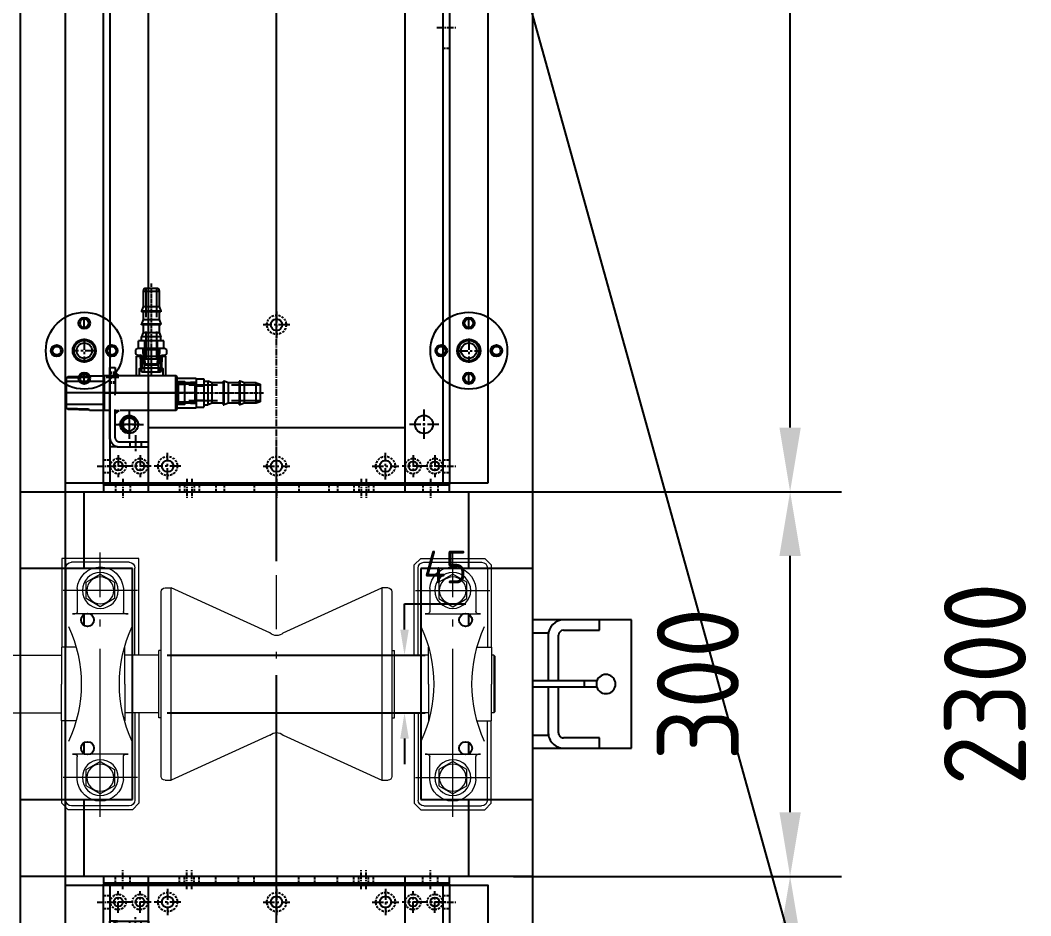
# Model space of a CAD drawing. Header units: millimetres. Extents: x 4969 to 37601, y -771 to 6478.
# Drawn here: x 9330 to 10118, y 2285 to 2983 of the extents above; entities that cross this region are included whole.
import ezdxf
from ezdxf.enums import TextEntityAlignment as Align

# ---------------------------------------------------------------- set-up
doc = ezdxf.new("R2010")
doc.units = ezdxf.units.MM
doc.header["$LTSCALE"] = 7
doc.header["$MEASUREMENT"] = 0
for name, pattern in [('CENTER', [2, 1.25, -0.25, 0.25, -0.25]), ('CENTER1', [13, 10, -1, 1, -1]), ('CENTER2', [1.125, 0.75, -0.125, 0.125, -0.125]), ('CENTERX2', [101.6, 63.5, -12.7, 12.7, -12.7]), ('FC0300M0001$0$CENTER', [18.25, 12.5, -2.5, 0.75, -2.5]), ('HIDDEN', [0.375, 0.25, -0.125]), ('HIDDEN1', [3.3, 2.5, -0.8]), ('HIDDEN2', [4.7625, 3.175, -1.5875]), ('HIDDENX2', [19.05, 12.7, -6.35])]:
    doc.linetypes.add(name, pattern=pattern)
doc.layers.get('0').update_dxf_attribs({"linetype": 'CONTINUOUS'})
doc.layers.get('Defpoints').update_dxf_attribs({"linetype": 'CONTINUOUS'})
for name, color, linetype in [('BOM', 6, 'CONTINUOUS'), ('BOM-T', 4, 'CONTINUOUS'), ('CENTER', 1, 'CENTER1'), ('HIDDEN', 2, 'HIDDEN1'), ('THIN', 3, 'CONTINUOUS')]:
    doc.layers.add(name, color=color, linetype=linetype)
doc.layers.add('FC0300M0001$0$1', color=7, linetype='CONTINUOUS', lineweight=15)
doc.layers.add('FC0300M0001$0$2', color=3, linetype='FC0300M0001$0$CENTER', lineweight=5)
doc.styles.get("Standard").update_dxf_attribs({"font": 'ISOCP'})
doc.dimstyles.new('PS-20', dxfattribs={"dimscale": 20, "dimtxt": 3.2, "dimasz": 2.5, "dimexe": 2, "dimexo": 2.5, "dimgap": 2, "dimtad": 1, "dimtoh": 1, "dimrnd": 0.05, "dimzin": 12, "dimdsep": 46, "dimtxsty": 'Standard', "dimcen": 0, "dimclrt": 2, "dimazin": 3, "dimtfac": 1, "dimtofl": 0, "dimtmove": 0, "dimatfit": 3, "dimfxl": 0, "dimtolj": 1, "dimtzin": 0, "dimarcsym": 0})
doc.dimstyles.new('PS-8', dxfattribs={"dimscale": 8, "dimtxt": 3.2, "dimasz": 2.5, "dimexe": 2, "dimexo": 2.5, "dimgap": 2, "dimtad": 1, "dimtoh": 1, "dimrnd": 0.05, "dimzin": 12, "dimdsep": 46, "dimtxsty": 'Standard', "dimcen": 0, "dimclrt": 2, "dimazin": 3, "dimtfac": 1, "dimtofl": 0, "dimtmove": 0, "dimatfit": 3, "dimfxl": 0, "dimtolj": 1, "dimtzin": 0, "dimarcsym": 0})

# ---------------------------------------------------------------- blocks, each defined once
blk = doc.blocks.new('MCLBM1')
at = {"layer": 'BOM', "color": 0}
blk.add_circle((0, 0), 0.5, dxfattribs=at)
at = {"flags": 10}
blk.add_attdef('BM', text='', height=0.5, dxfattribs=at).set_placement((0, 0), align=Align.MIDDLE)
at = {"flags": 9}
for tag, p in [('SPEC', (0, -3)), ('WEIGHT', (0, -6)), ('NAME', (0, -1)), ('ENAME', (0, -2)), ('MATERIAL', (0, -4)), ('REMARK', (0, -5)), ('PRICE', (0, -7)), ('USER1', (0, -8)), ('USER2', (0, -9)), ('USER3', (0, -10)), ('USER4', (0, -11)), ('USER5', (0, -12)), ('USER6', (0, -13))]:
    blk.add_attdef(tag, p, '', height=0.5, dxfattribs=at)
blk = doc.blocks.new('A$C3FE10212')
for p, q in [((85, 124.53), (115, 124.53)), ((85, 76.47), (115, 76.47)), ((85, 69.53), (115, 69.53)), ((85, 16.47), (115, 16.47))]:
    blk.add_line(p, q)
for points in [[(85, 75.5), (85, 130), (86, 131), (114, 131), (115, 130), (115, 75.5)], [(85, 43), (85, 75), (86, 76), (114, 76), (115, 75), (115, 43)], [(85, 75.5), (85, 71)], [(115, 75.5), (115, 71)], [(85, 43), (85, 11), (86, 10), (114, 10), (115, 11), (115, 43)]]:
    blk.add_lwpolyline(points)
at = {"layer": 'CENTER'}
for p, q in [((85, 128), (115, 128)), ((85, 75.5), (115, 75.5)), ((85, 73), (115, 73)), ((85, 73), (115, 73)), ((85, 43), (115, 43)), ((85, 13), (115, 13))]:
    blk.add_line(p, q, dxfattribs=at)
at = {"layer": 'FC0300M0001$0$1'}
for p, q in [((-300, 171), (-305, 166)), ((-305, 166), (-305, 101.75)), ((-250, 171), (-300, 171)), ((-252.5, 168), (-297.5, 168)), ((-250, 171), (-245, 166)), ((-245, 95.5), (-245, 166)), ((-30, 171), (30, 171)), ((-30, 95.5), (-30, 171)), ((-22.5, 168), (22.5, 168)), ((30, 171), (30, 101.75)), ((-302, 163.5), (-302, 101.75)), ((-248, 95.5), (-248, 163.5)), ((-27, 95.5), (-27, 163.5)), ((27, 163.5), (27, 101.75)), ((-293, 147.5), (-293, 129.67)), ((-257, 147.5), (-257, 129.67)), ((-18, 147.5), (-18, 129.67)), ((18, 147.5), (18, 129.67)), ((-296.6, 127.67), (-295, 127.67)), ((-253.4, 127.67), (-296.6, 127.67)), ((-255, 127.67), (-253.4, 127.67)), ((-20, 127.67), (-21.6, 127.67)), ((-21.6, 127.67), (21.6, 127.67)), ((21.6, 127.67), (20, 127.67)), ((-307, 95.5), (-308, 94.5)), ((-307, 95.5), (-307, 50.5)), ((-293.89, 101.75), (-305.2, 101.75)), ((-305.2, 101.75), (-305.2, 73)), ((-256, 73), (-256, 101.75)), ((-19, 73), (-19, 101.75)), ((18.89, 101.75), (30.2, 101.75)), ((30.2, 101.75), (30.2, 73)), ((-308, 51.5), (-308, 94.5)), ((-305.2, 44.25), (-305.2, 73)), ((-256, 73), (-256, 44.25)), ((-19, 73), (-19, 44.25)), ((30.2, 44.25), (30.2, 73)), ((-307, 50.5), (-308, 51.5)), ((-248, 50.5), (-248, -17.5)), ((-245, 50.5), (-245, -20)), ((-30, 50.5), (-30, -20)), ((-27, 50.5), (-27, -17.5)), ((-293.89, 44.25), (-305.2, 44.25)), ((-305, -20), (-305, 44.25)), ((-302, -17.5), (-302, 44.25)), ((18.89, 44.25), (30.2, 44.25)), ((27, -17.5), (27, 44.25)), ((30, -20), (30, 44.25)), ((-296.6, 18.33), (-295, 18.33)), ((-253.4, 18.33), (-296.6, 18.33)), ((-293, -1.5), (-293, 16.33)), ((-257, -1.5), (-257, 16.33)), ((-255, 18.33), (-253.4, 18.33)), ((-20, 18.33), (-21.6, 18.33)), ((-21.6, 18.33), (21.6, 18.33)), ((-18, -1.5), (-18, 16.33)), ((18, -1.5), (18, 16.33)), ((21.6, 18.33), (20, 18.33)), ((-305, -20), (-300, -25)), ((-252.5, -22), (-297.5, -22)), ((-245, -20), (-250, -25)), ((-30, -20), (-25, -25)), ((-22.5, -22), (22.5, -22)), ((25, -25), (30, -20)), ((-250, -25), (-300, -25)), ((-25, -25), (25, -25))]:
    blk.add_line(p, q, dxfattribs=at)
at = {"layer": 'FC0300M0001$0$1', "ltscale": 10}
for p, q in [((-227.5, 145), (-227.5, 1)), ((-224.5, 148), (-219.65, 148)), ((-142.66, 112.9), (-219.65, 148)), ((-219.65, 148), (-219.65, -2)), ((-132.34, 112.9), (-55.35, 148)), ((-50.5, 148), (-55.35, 148)), ((-55.35, -2), (-55.35, 148)), ((-47.5, 1), (-47.5, 145)), ((-307, 95.5), (-305.2, 95.5)), ((-256, 95.5), (-229.45, 95.5)), ((-227.5, 99.25), (-229.45, 99.25)), ((-229.45, 46.75), (-229.45, 99.25)), ((-47.5, 99.25), (-45.55, 99.25)), ((-45.55, 46.75), (-45.55, 99.25)), ((-45.55, 95.5), (-19, 95.5)), ((85, 95.5), (30.2, 95.5)), ((-307, 50.5), (-305.2, 50.5)), ((-256, 50.5), (-229.45, 50.5)), ((-45.55, 50.5), (-19, 50.5)), ((85, 50.5), (30.2, 50.5)), ((-227.5, 46.75), (-229.45, 46.75)), ((-47.5, 46.75), (-45.55, 46.75)), ((-142.66, 33.1), (-219.65, -2)), ((-132.34, 33.1), (-55.35, -2)), ((-219.65, -2), (-224.5, -2)), ((-50.5, -2), (-55.35, -2))]:
    blk.add_line(p, q, dxfattribs=at)
at = {"layer": 'FC0300M0001$0$1'}
for points in [[(-264, 139.65), (-275, 133.3), (-286, 139.65), (-286, 152.35), (-275, 158.7), (-264, 152.35)], [(-11, 139.65), (0, 133.3), (11, 139.65), (11, 152.35), (0, 158.7), (-11, 152.35)], [(-264, -6.35), (-275, -12.7), (-286, -6.35), (-286, 6.35), (-275, 12.7), (-264, 6.35)], [(-11, -6.35), (0, -12.7), (11, -6.35), (11, 6.35), (0, 12.7), (-11, 6.35)]]:
    blk.add_lwpolyline(points, close=True, dxfattribs=at)
for centre, radius in [((-275, 146), 14), ((0, 146), 14), ((-275, 146), 10.5), ((0, 146), 10.5), ((-275, 0), 14), ((-275, 0), 10.5), ((0, 0), 14), ((0, 0), 10.5)]:
    blk.add_circle(centre, radius, dxfattribs=at)
for centre, radius, start, end in [((-297.5, 163.5), 4.5, 90, 180), ((-252.5, 163.5), 4.5, 0, 90), ((-22.5, 163.5), 4.5, 90, 180), ((22.5, 163.5), 4.5, 0, 90), ((-275, 146.29), 18.04, 3.83656, 176.16344), ((0, 146.29), 18.04, 3.83656, 176.16344), ((-295, 129.67), 2, 270, 0), ((-255, 129.67), 2, 180, 270), ((-20, 129.67), 2, 270, 0), ((20, 129.67), 2, 180, 270), ((-395.91, 73), 106, 335, 25), ((-154.09, 73), 106, 155, 205), ((-120.91, 73), 106, 335, 25), ((120.91, 73), 106, 155, 205), ((-295, 16.33), 2, 0, 90), ((-255, 16.33), 2, 90, 180), ((-20, 16.33), 2, 0, 90), ((20, 16.33), 2, 90, 180), ((-275, -0.29), 18.04, 183.83656, 356.16344), ((0, -0.29), 18.04, 183.83656, 356.16344), ((-297.5, -17.5), 4.5, 180, 270), ((-252.5, -17.5), 4.5, 270, 0), ((-22.5, -17.5), 4.5, 180, 270), ((22.5, -17.5), 4.5, 270, 0)]:
    blk.add_arc(centre, radius, start, end, dxfattribs=at)
at = {"layer": 'FC0300M0001$0$1', "ltscale": 10}
for centre, radius, start, end in [((-224.5, 145), 3, 90, 180), ((-50.5, 145), 3, 0, 90), ((-137.5, 118.34), 7.5, 226.5, 313.5), ((-137.5, 27.66), 7.5, 46.5, 133.5), ((-224.5, 1), 3, 180, 270), ((-50.5, 1), 3, 270, 0)]:
    blk.add_arc(centre, radius, start, end, dxfattribs=at)
at = {"layer": 'FC0300M0001$0$2'}
for p, q in [((-275, 13), (-275, 175.63)), ((0, 13), (0, 175.63)), ((-137.5, -12), (-137.5, 158)), ((-246, 146), (-304, 146)), ((-29, 146), (29, 146)), ((100, 15.68), (100, 127.12)), ((-275, -30.55), (-275, 73)), ((0, -30.55), (0, 73)), ((-29, 0), (29, 0)), ((-246, 0), (-304, 0))]:
    blk.add_line(p, q, dxfattribs=at)
at = {"layer": 'HIDDEN'}
blk.add_lwpolyline([(85, 71), (86, 70), (114, 70), (115, 71)], dxfattribs=at)
at = {"layer": 'BOM'}
for p in [(109, 119.9), (109, 62.8)]:
    blk.add_blockref('MCLBM1', p, dxfattribs=at)
at = {"layer": 'BOM-T'}
for s, p in [('Z35-M3-B30', (109.6, 119.9)), ('Z20-M3-B30', (109.6, 62.8))]:
    blk.add_text(s, height=0.6, dxfattribs=at).set_placement(p, align=Align.MIDDLE_LEFT)
blk = doc.blocks.new('*D210')
at = {"color": 0, "lineweight": -2}
for p, q in [((9714.96, 2315.61), (9970.65, 2315.61)), ((9930.65, 1365.61), (9930.65, 2265.61)), ((9714.96, 1315.61), (9970.65, 1315.61))]:
    blk.add_line(p, q, dxfattribs=at)
at = {"color": 0}
for points in [[(9922.31, 2265.61), (9938.98, 2265.61), (9930.65, 2315.61)], [(9922.31, 1365.61), (9938.98, 1365.61), (9930.65, 1315.61)]]:
    blk.add_solid(points, dxfattribs=at)
at = {"layer": 'Defpoints', "color": 0}
for p in [(9664.96, 2315.61), (9930.65, 2315.61), (9664.96, 1315.61)]:
    blk.add_point(p, dxfattribs=at)
at = {"color": 2, "insert": (9858.65, 1815.61), "char_height": 64, "attachment_point": 5, "rotation": 90}
blk.add_mtext('\\A1;1000', dxfattribs=at)
blk = doc.blocks.new('*D211')
at = {"color": 0, "lineweight": -2}
for p, q in [((9714.96, 2615.61), (9970.65, 2615.61)), ((9930.65, 2365.61), (9930.65, 2565.61)), ((9714.96, 2315.61), (9970.65, 2315.61))]:
    blk.add_line(p, q, dxfattribs=at)
at = {"color": 0}
for points in [[(9922.31, 2565.61), (9938.98, 2565.61), (9930.65, 2615.61)], [(9922.31, 2365.61), (9938.98, 2365.61), (9930.65, 2315.61)]]:
    blk.add_solid(points, dxfattribs=at)
at = {"layer": 'Defpoints', "color": 0}
for p in [(9664.96, 2615.61), (9930.65, 2615.61), (9664.96, 2315.61)]:
    blk.add_point(p, dxfattribs=at)
at = {"color": 2, "insert": (9858.65, 2465.61), "char_height": 64, "attachment_point": 5, "rotation": 90}
blk.add_mtext('\\A1;300', dxfattribs=at)
blk = doc.blocks.new('*D212')
at = {"color": 0, "lineweight": -2}
for p, q in [((9714.96, 3615.61), (9970.65, 3615.61)), ((9930.65, 2665.61), (9930.65, 3565.61)), ((9525.77, 2615.61), (9970.65, 2615.61))]:
    blk.add_line(p, q, dxfattribs=at)
at = {"color": 0}
for points in [[(9922.31, 3565.61), (9938.98, 3565.61), (9930.65, 3615.61)], [(9922.31, 2665.61), (9938.98, 2665.61), (9930.65, 2615.61)]]:
    blk.add_solid(points, dxfattribs=at)
at = {"layer": 'Defpoints', "color": 0}
for p in [(9664.96, 3615.61), (9930.65, 3615.61), (9475.77, 2615.61)]:
    blk.add_point(p, dxfattribs=at)
at = {"color": 2, "insert": (9858.65, 3115.61), "char_height": 64, "attachment_point": 5, "rotation": 90}
blk.add_mtext('\\A1;1000', dxfattribs=at)
blk = doc.blocks.new('*D194')
at = {"color": 0, "lineweight": -2}
for p, q in [((9714.96, 3615.61), (10194.69, 3615.61)), ((10154.69, 1365.61), (10154.69, 3565.61)), ((9714.96, 1315.61), (10194.69, 1315.61))]:
    blk.add_line(p, q, dxfattribs=at)
at = {"color": 0}
for points in [[(10146.35, 3565.61), (10163.02, 3565.61), (10154.69, 3615.61)], [(10146.35, 1365.61), (10163.02, 1365.61), (10154.69, 1315.61)]]:
    blk.add_solid(points, dxfattribs=at)
at = {"layer": 'Defpoints', "color": 0}
for p in [(9664.96, 3615.61, -0.01), (10154.69, 3615.61), (9664.96, 1315.61, -0.01)]:
    blk.add_point(p, dxfattribs=at)
at = {"color": 2, "insert": (10082.68, 2465.61), "char_height": 64, "attachment_point": 5, "rotation": 90}
blk.add_mtext('\\A1;2300', dxfattribs=at)
blk = doc.blocks.new('*D229')
at = {"color": 0, "linetype": 'ByBlock', "lineweight": -2}
for p, q in [((9629.82, 2508.11), (9629.82, 2528.11)), ((9629.82, 2528.11), (9677.6, 2528.11)), ((9444.74, 2488.11), (9645.82, 2488.11)), ((9444.74, 2443.11), (9645.82, 2443.11)), ((9629.82, 2423.11), (9629.82, 2403.11))]:
    blk.add_line(p, q, dxfattribs=at)
at = {"color": 0}
for points in [[(9626.49, 2508.11), (9633.16, 2508.11), (9629.82, 2488.11)], [(9626.49, 2423.11), (9633.16, 2423.11), (9629.82, 2443.11)]]:
    blk.add_solid(points, dxfattribs=at)
at = {"layer": 'Defpoints', "color": 0}
for p in [(9424.74, 2488.11, -0.01), (9629.82, 2488.11), (9424.74, 2443.11, -0.01)]:
    blk.add_point(p, dxfattribs=at)
at = {"color": 2, "insert": (9661.71, 2556.91), "char_height": 25.6, "attachment_point": 5}
blk.add_mtext('\\A1;45', dxfattribs=at)
blk = doc.blocks.new('A$C15B8284D')
at = {"color": 250}
for p, q in [((1100, 77), (1100, 0)), ((1200, 77), (1100, 77)), ((1200, 0), (1200, 77)), ((1108, 52), (1100, 52)), ((1108, 24), (1108, 52)), ((1152.5, 50), (1147.5, 50)), ((1147.5, 50), (1147.5, 0)), ((1152.5, 50), (1152.5, 0)), ((1200, 52), (1192, 52)), ((1192, 52), (1192, 24)), ((1147.5, 40), (1152.5, 40)), ((1147.5, 20), (1112, 20)), ((1188, 20), (1152.5, 20)), ((1110, 12), (1147.5, 12)), ((1110, 0), (1110, 12)), ((1152.5, 12), (1190, 12)), ((1190, 0), (1190, 12)), ((2300, 0), (0, 0)), ((1000, -400), (1000, 0)), ((1060, 0), (1060, -87.5)), ((1240, -87.5), (1240, 0)), ((1300, 0), (1300, -400)), ((871.82, -50), (865.18, -50)), ((914.82, -50), (908.18, -50)), ((1060, -50), (1000, -50)), ((1104.39, -50), (1095.61, -50)), ((1204.39, -50), (1195.61, -50)), ((1300, -50), (1240, -50)), ((1060, -87.5), (1240, -87.5)), ((0, -100), (1000, -100)), ((950, -300), (950, -100)), ((1300, -100), (2300, -100)), ((1000, -300), (0, -300)), ((2300, -300), (1300, -300)), ((1060, -312.5), (1060, -400)), ((1240, -312.5), (1060, -312.5)), ((1240, -400), (1240, -312.5)), ((871.82, -350), (865.18, -350)), ((914.82, -350), (908.18, -350)), ((1060, -350), (1000, -350)), ((1104.39, -350), (1095.61, -350)), ((1204.39, -350), (1195.61, -350)), ((1300, -350), (1240, -350)), ((0, -400), (2300, -400))]:
    blk.add_line(p, q, dxfattribs=at)
for centre, radius in [((890, -50), 30), ((890, -28.5), 4.5), ((890, -28.5), 3.32), ((868.5, -50), 4.5), ((868.5, -50), 3.32), ((890, -50), 8), ((890, -50), 6), ((911.5, -50), 4.5), ((911.5, -50), 3.32), ((1100, -52.5), 5.05), ((1200, -52.5), 5.05), ((890, -71.5), 4.5), ((890, -71.5), 3.32), ((890, -350), 30), ((890, -328.5), 4.5), ((890, -328.5), 3.32), ((868.5, -350), 4.5), ((868.5, -350), 3.32), ((890, -350), 8), ((890, -350), 6), ((911.5, -350), 4.5), ((911.5, -350), 3.32), ((1100, -347.5), 5.05), ((1200, -347.5), 5.05), ((890, -371.5), 4.5), ((890, -371.5), 3.32)]:
    blk.add_circle(centre, radius, dxfattribs=at)
for centre, radius, start, end in [((1150, 57), 7.5, 289.47122, 250.52878), ((1112, 24), 12, 180, 270), ((1112, 24), 4, 180, 270), ((1188, 24), 12, 270, 0), ((1188, 24), 4, 270, 0)]:
    blk.add_arc(centre, radius, start, end, dxfattribs=at)
blk = doc.blocks.new('A$C627F055A')
at = {"color": 1, "linetype": 'CENTER'}
for p, q in [((-941.5, 261.51), (-941.5, 238.49)), ((-929.99, 250), (-953.01, 250)), ((-941.5, 8.49), (-941.5, 31.51)), ((-929.99, 20), (-953.01, 20))]:
    blk.add_line(p, q, dxfattribs=at)
blk.add_lwpolyline([(0, 270), (0, 0), (-988, 0), (-988, 270)], close=True)
for centre in [(-941.5, 250), (-941.5, 20)]:
    blk.add_circle(centre, 7)
blk = doc.blocks.new('A$C28CC7EDE')
at = {"color": 1, "linetype": 'CENTER2'}
for p, q in [((14, 10), (14, -5)), ((974, 10), (974, -5))]:
    blk.add_line(p, q, dxfattribs=at)
at = {"color": 2, "linetype": 'HIDDEN'}
for p, q in [((9, 5), (9, 0)), ((19, 5), (19, 0)), ((969, 5), (969, 0)), ((979, 5), (979, 0))]:
    blk.add_line(p, q, dxfattribs=at)
at = {"color": 6}
blk.add_lwpolyline([(0, 5), (988, 5), (988, 0), (0, 0), (0, 5)], dxfattribs=at)
blk = doc.blocks.new('A$C03A0475B')
at = {"color": 1, "linetype": 'CENTER2'}
for p, q in [((14, 10), (14, -5)), ((974, 10), (974, -5))]:
    blk.add_line(p, q, dxfattribs=at)
at = {"color": 6, "linetype": 'CENTER2'}
blk.add_line((356, 10), (356, -5), dxfattribs=at)
at = {"color": 2, "linetype": 'HIDDEN'}
for p, q in [((9, 5), (9, 0)), ((19, 5), (19, 0)), ((340, 5), (340, 0)), ((969, 5), (969, 0)), ((979, 5), (979, 0))]:
    blk.add_line(p, q, dxfattribs=at)
at = {"color": 6}
blk.add_lwpolyline([(0, 5), (988, 5), (988, 0), (0, 0), (0, 5)], dxfattribs=at)
blk = doc.blocks.new('A$C18B5740B')
at = {"linetype": 'HIDDEN2'}
h = blk.add_hatch(color=2, dxfattribs=at)
h.dxf.hatch_style = 1
h.paths.add_polyline_path([(-51.56, 21.04), (-51.56, 24.04), (-53.98, 21.04)])
h = blk.add_hatch(color=256)
h.dxf.hatch_style = 1
h.paths.add_polyline_path([(-24.36, 21.04), (-24.36, 24.04), (-21.95, 21.04)])
for p, q in [((-26.46, 84.24), (-49.46, 84.24)), ((-49.46, 69.24), (-49.46, 84.24)), ((-45.44, 84.24), (-45.16, 75.24)), ((-30.49, 84.24), (-30.77, 75.24)), ((-26.46, 69.24), (-26.46, 84.24)), ((-46.96, 74.87), (-46.96, 69.24)), ((-29.34, 75.24), (-46.59, 75.24)), ((-28.96, 69.24), (-28.96, 74.87)), ((-51.56, 68.48), (-24.36, 68.48)), ((-26.46, 69.24), (-49.46, 69.24)), ((-24.36, 60.74), (-9.36, 60.74)), ((-18.74, 58.24), (-24.36, 58.24)), ((-18.36, 40.62), (-18.36, 57.87)), ((-9.36, 56.72), (-18.36, 56.44)), ((-9.36, 37.74), (-9.36, 60.74)), ((-79.96, 47.04), (-37.96, 47.04)), ((-79.96, 23.04), (-79.96, 47.04)), ((-37.96, 17.04), (-37.96, 47.04)), ((-24.36, 40.24), (-18.74, 40.24)), ((-9.36, 41.77), (-18.36, 42.05)), ((-24.36, 37.74), (-9.36, 37.74)), ((-79.96, 23.04), (-79.96, 17.04)), ((-73.96, 17.04), (-79.96, 17.04)), ((-73.96, 17.04), (-37.96, 17.04)), ((-17.96, 21.04), (-37.96, 21.04)), ((-37.96, 17.04), (-17.96, 17.04)), ((-17.96, 17.04), (-17.96, 21.04)), ((-51.56, 12.81), (-24.36, 12.81)), ((-24.48, 12.04), (-51.45, 12.04)), ((-51.45, 1.04), (-51.45, 12.04)), ((-46.96, 12.04), (-46.96, -16.96)), ((-28.96, 12.04), (-28.96, -16.96)), ((-24.48, 1.04), (-24.48, 12.04)), ((-51.45, 1.04), (-50.92, -15.76)), ((-50.26, 0.36), (-51.43, 0.36)), ((-25.66, 0.36), (-24.5, 0.36)), ((-25, -15.76), (-24.48, 1.04)), ((-50.92, -15.76), (-49.72, -16.96)), ((-26.2, -16.96), (-25, -15.76)), ((-49.72, -16.96), (-26.2, -16.96))]:
    blk.add_line(p, q)
at = {"color": 2, "linetype": 'HIDDEN2'}
for p, q in [((-75.96, 41.54), (-79.96, 41.54)), ((-75.96, 24.04), (-75.96, 47.04)), ((-75.96, 32.54), (-79.96, 32.54)), ((-72.96, 21.04), (-37.96, 21.04))]:
    blk.add_line(p, q, dxfattribs=at)
at = {"color": 1, "linetype": 'CENTER'}
blk.add_line((-70.96, 37.04), (-84.96, 37.04), dxfattribs=at)
for points in [[(-51.56, 17.04), (-51.56, 12.81), (-50.36, 12.04), (-25.56, 12.04), (-24.36, 12.81), (-24.36, 68.48), (-25.56, 69.24), (-50.36, 69.24), (-51.56, 68.48), (-51.56, 47.04)], [(-24.36, 21.04), (-24.36, 24.04), (-21.95, 21.04)], [(-24.36, 21.04), (-21.95, 21.04)]]:
    blk.add_lwpolyline(points)
at = {"color": 2, "linetype": 'HIDDEN2'}
for points in [[(-51.56, 47.04), (-51.56, 17.04)], [(-51.56, 21.04), (-51.56, 24.04), (-53.98, 21.04)], [(-51.56, 21.04), (-53.98, 21.04)]]:
    blk.add_lwpolyline(points, dxfattribs=at)
at = {"color": 2, "linetype": 'HIDDEN'}
for points in [[(-29.29, 17.04), (-29.29, 21.04)], [(-22.64, 21.04), (-22.64, 17.04)]]:
    blk.add_lwpolyline(points, dxfattribs=at)
blk.add_circle((-62.46, 32.04), 5.05)
for centre, start, end in [((-46.59, 74.87), 90, 179.98472), ((-29.34, 74.87), 0.01527, 89.98473), ((-18.74, 57.87), 0, 89.98472), ((-18.74, 40.62), 270.01527, 359.98473)]:
    blk.add_arc(centre, 0.375, start, end)
at = {"color": 2, "linetype": 'HIDDEN2'}
blk.add_open_spline([(-72.96, 17.04), (-73.33, 17.04), (-73.67, 17.08), (-74.7, 17.26), (-75.32, 17.48), (-76.42, 18.04), (-76.9, 18.37), (-77.78, 19.12), (-78.18, 19.53), (-78.88, 20.46), (-79.19, 20.97), (-79.64, 22.02), (-79.8, 22.54), (-79.93, 23.4), (-79.96, 23.72), (-79.96, 24.04)], degree=3, knots=[0, 0, 0, 0, 0.350101, 0.350101, 1.095114, 1.095114, 1.840127, 1.840127, 2.585139, 2.585139, 3.330152, 3.330152, 3.927549, 3.927549, 4.242641, 4.242641, 4.242641, 4.242641], dxfattribs=at)
blk.add_open_spline([(-72.96, 21.04), (-74.38, 21.04), (-75.96, 22.63), (-75.96, 24.04)], degree=3, dxfattribs=at)
at = {"layer": 'CENTER'}
for p, q in [((-37.96, 84.24), (-37.96, 75.24)), ((-37.96, 75.24), (-37.96, 69.24)), ((-37.96, 12.04), (-37.96, 69.24)), ((-37.96, 69.24), (-37.96, 12.04)), ((-18.36, 49.24), (-24.36, 49.24)), ((-9.36, 49.24), (-18.36, 49.24)), ((-62.46, 40.42), (-62.46, 23.67)), ((-54.09, 32.04), (-70.84, 32.04)), ((-25.96, 24.04), (-25.96, 14.04)), ((-37.96, 12.04), (-37.96, -16.96))]:
    blk.add_line(p, q, dxfattribs=at)
at = {"layer": 'THIN'}
for p, q in [((-46.29, 84.24), (-46.01, 75.24)), ((-29.63, 84.24), (-29.91, 75.24)), ((-9.36, 57.58), (-18.36, 57.29)), ((-9.36, 40.91), (-18.36, 41.19)), ((-50.26, 0.36), (-51.45, 1.04)), ((-49.72, -16.96), (-50.26, 0.36)), ((-26.2, -16.96), (-25.66, 0.36)), ((-25.66, 0.36), (-24.48, 1.04))]:
    blk.add_line(p, q, dxfattribs=at)
at = {"layer": 'THIN', "color": 2, "linetype": 'HIDDEN'}
for points in [[(-29.96, 17.04), (-29.96, 21.04)], [(-21.96, 21.04), (-21.96, 17.04)]]:
    blk.add_lwpolyline(points, dxfattribs=at)
at = {"layer": 'THIN'}
blk.add_arc((-62.46, 32.04), 6, 165, 75, dxfattribs=at)
blk = doc.blocks.new('A$C07060556')
for p, q in [((16.55, 9.59), (17.49, 11.22)), ((16.55, 7.63), (16.55, 9.59)), ((17.49, 11.22), (20.61, 11.22)), ((20.61, 11.22), (21.55, 9.59)), ((21.55, 9.59), (21.55, -11.41)), ((3.55, 6.37), (4.44, 7.25)), ((3.55, -8.18), (3.55, 6.37)), ((13.55, 4.57), (3.55, 4.57)), ((4.44, 7.25), (16.55, 7.63)), ((13.55, -7.23), (13.55, 5.42)), ((21.55, 4.82), (13.55, 4.57)), ((16.05, 6.76), (16.05, 7.62)), ((13.55, -6.38), (3.55, -6.38)), ((21.55, -6.63), (13.55, -6.38)), ((4.44, -9.07), (3.55, -8.18)), ((16.55, -9.45), (4.44, -9.07)), ((16.05, -8.57), (16.05, -9.43)), ((16.55, -11.41), (16.55, -9.45)), ((17.49, -13.03), (16.55, -11.41)), ((20.61, -13.03), (17.49, -13.03)), ((21.55, -11.41), (20.61, -13.03))]:
    blk.add_line(p, q)
at = {"layer": 'CENTER'}
for p, q in [((13.55, -0.91), (3.55, -0.91)), ((21.55, -0.91), (13.55, -0.91))]:
    blk.add_line(p, q, dxfattribs=at)
at = {"layer": 'THIN'}
for p, q in [((3.55, 6.37), (16.05, 6.76)), ((13.55, 5.42), (12.07, 4.57)), ((21.55, 5.67), (13.55, 5.42)), ((16.05, 6.76), (16.55, 7.63)), ((13.55, -7.23), (12.07, -6.38)), ((21.55, -7.48), (13.55, -7.23)), ((3.55, -8.18), (16.05, -8.57)), ((16.05, -8.57), (16.55, -9.45))]:
    blk.add_line(p, q, dxfattribs=at)
blk = doc.blocks.new('A$C0C7040D2')
at = {"color": 1, "linetype": 'CENTER2', "ltscale": 0.5}
blk.add_line((-7.65, 32.09), (-7.65, -38.73), dxfattribs=at)
for p, q in [((-13.27, 28.02), (-13.95, 26.1)), ((-13.95, 26.1), (-13.95, 14.15)), ((-1.35, 26.1), (-13.95, 26.1)), ((-12.8, 28.35), (-2.5, 28.35)), ((-2.03, 28.02), (-1.35, 26.1)), ((-1.35, 26.1), (-1.35, 14.15)), ((-13.95, 14.15), (-15.3, 10.58)), ((-15.3, 10.58), (-15.3, 10.08)), ((-15.3, 10.58), (0, 10.58)), ((-15.3, 10.08), (0, 10.08)), ((-1.35, 14.15), (-13.95, 14.15)), ((-13.95, 10.08), (-13.95, 4.08)), ((-1.35, 14.15), (0, 10.58)), ((-1.35, 10.08), (-1.35, 4.08)), ((0, 10.58), (0, 10.08)), ((-13.95, 4.08), (-15.3, 0.5)), ((-15.3, 0.5), (0, 0.5)), ((-15.3, 0), (-15.3, 0.5)), ((-15.3, 0), (0, 0)), ((-15.3, 0), (0, 0)), ((-1.35, 4.08), (-13.95, 4.08)), ((-13.95, 0), (-13.95, -6)), ((-1.35, 4.08), (0, 0.5)), ((-1.35, 0), (-1.35, -6)), ((0, 0), (0, 0.5)), ((-13.95, -6), (-15.3, -9.57)), ((-1.35, -6), (-13.95, -6)), ((-1.35, -6), (0, -9.57)), ((-17.47, -18.65), (-17.47, -12.65)), ((-17.47, -12.65), (2.16, -12.65)), ((-15.3, -9.57), (0, -9.57)), ((-15.3, -12.65), (-15.3, -9.57)), ((-12.56, -18.65), (-12.56, -12.65)), ((-2.75, -18.65), (-2.75, -12.65)), ((0, -12.65), (0, -9.57)), ((2.16, -18.65), (2.16, -12.65)), ((-17.47, -18.65), (2.16, -18.65)), ((-13.65, -30.43), (-14.15, -18.65)), ((-14.15, -18.65), (-1.15, -18.65)), ((-1.15, -18.65), (-1.65, -30.43)), ((-13.65, -30.43), (-12.61, -31.65)), ((-1.65, -30.43), (-13.65, -30.43)), ((-2.65, -31.65), (-1.65, -30.43)), ((-12.61, -31.65), (-2.65, -31.65))]:
    blk.add_line(p, q)
at = {"color": 2, "linetype": 'HIDDEN2'}
for p, q in [((-12.1, 28.35), (-11.9, 28.15)), ((-11.9, 28.15), (-11.9, -31.65)), ((-3.2, 28.35), (-3.4, 28.15)), ((-3.4, 28.15), (-3.4, -31.65))]:
    blk.add_line(p, q, dxfattribs=at)
at = {"color": 3}
for p, q in [((-14.15, -18.65), (-13.08, -19.65)), ((-14.11, -19.65), (-1.19, -19.65)), ((-12.61, -31.65), (-13.08, -19.65)), ((-2.22, -19.65), (-2.65, -31.65)), ((-2.22, -19.65), (-1.15, -18.65))]:
    blk.add_line(p, q, dxfattribs=at)
for centre, start, end in [((-12.8, 27.85), 90, 160.43966), ((-2.5, 27.85), 19.56034, 90)]:
    blk.add_arc(centre, 0.5, start, end)
blk = doc.blocks.new('A$C60B24693')
for p, q in [((-32.32, 60.66, -0.01), (-31.32, 63.66, -0.01)), ((-31.32, 63.66, -0.01), (-17.52, 63.66, -0.01)), ((-17.52, 63.66, -0.01), (-16.52, 60.66, -0.01)), ((-32.32, 60.66, -0.01), (-32.32, 51.47, -0.01)), ((-16.52, 60.66, -0.01), (-32.32, 60.66, -0.01)), ((-16.52, 60.66, -0.01), (-16.52, 51.47, -0.01)), ((-32.32, 51.47, -0.01), (-33.62, 47.89, -0.01)), ((-33.62, 47.89, -0.01), (-33.62, 47.39, -0.01)), ((-33.62, 47.89, -0.01), (-15.22, 47.89, -0.01)), ((-33.62, 47.39, -0.01), (-15.22, 47.39, -0.01)), ((-16.52, 51.47, -0.01), (-32.32, 51.47, -0.01)), ((-32.32, 47.39, -0.01), (-32.32, 38.89, -0.01)), ((-16.52, 51.47, -0.01), (-15.22, 47.89, -0.01)), ((-16.52, 47.39, -0.01), (-16.52, 38.89, -0.01)), ((-15.22, 47.89, -0.01), (-15.22, 47.39, -0.01)), ((-32.32, 38.89, -0.01), (-33.62, 35.32, -0.01)), ((-33.62, 35.32, -0.01), (-15.22, 35.32, -0.01)), ((-33.62, 34.82, -0.01), (-33.62, 35.32, -0.01)), ((-33.62, 34.82, -0.01), (-15.22, 34.82, -0.01)), ((-33.62, 34.82, -0.01), (-15.22, 34.82, -0.01)), ((-16.52, 38.89, -0.01), (-32.32, 38.89, -0.01)), ((-32.32, 34.82, -0.01), (-32.32, 26.32, -0.01)), ((-16.52, 38.89, -0.01), (-15.22, 35.32, -0.01)), ((-16.52, 34.82, -0.01), (-16.52, 26.32, -0.01)), ((-15.22, 34.82, -0.01), (-15.22, 35.32, -0.01)), ((-32.32, 26.32, -0.01), (-33.62, 22.74, -0.01)), ((-16.52, 26.32, -0.01), (-32.32, 26.32, -0.01)), ((-16.52, 26.32, -0.01), (-15.22, 22.74, -0.01)), ((-35.39, 13.66, 0), (-35.39, 19.66, 0)), ((-35.39, 19.66, 0), (-13.45, 19.66, 0)), ((-33.62, 22.74, -0.01), (-15.22, 22.74, -0.01)), ((-33.62, 19.66, -0.01), (-33.62, 22.74, -0.01)), ((-29.9, 13.66, -0.01), (-29.9, 19.66, -0.01)), ((-18.94, 13.66, -0.01), (-18.94, 19.66, -0.01)), ((-15.22, 19.66, -0.01), (-15.22, 22.74, -0.01)), ((-13.45, 13.66, 0), (-13.45, 19.66, 0)), ((-35.39, 13.66, 0), (-13.45, 13.66, 0)), ((-32.22, -0.12, 0), (-32.72, 13.66, 0)), ((-32.72, 13.66, 0), (-16.12, 13.66, 0)), ((-16.12, 13.66, 0), (-16.62, -0.12, 0)), ((-32.22, -0.12, 0), (-31.18, -1.34, 0)), ((-16.62, -0.12, 0), (-32.22, -0.12, 0)), ((-31.18, -1.34, 0), (-17.62, -1.34, 0)), ((-17.62, -1.34, 0), (-16.62, -0.12, 0))]:
    blk.add_line(p, q)
at = {"color": 2, "linetype": 'HIDDEN2'}
for p, q in [((-30.42, 63.66, -0.01), (-30.42, -1.34, -0.01)), ((-18.42, 63.66, -0.01), (-18.42, -1.34, -0.01))]:
    blk.add_line(p, q, dxfattribs=at)
at = {"color": 1, "linetype": 'CENTER2', "ltscale": 0.5}
blk.add_line((-24.42, 66.4, 0), (-24.42, -8.42, 0), dxfattribs=at)
at = {"color": 3}
for p, q in [((-32.72, 13.66, 0), (-31.65, 12.66, 0)), ((-32.68, 12.66, 0), (-16.16, 12.66, 0)), ((-31.18, -1.34, 0), (-31.65, 12.66, 0)), ((-17.19, 12.66, 0), (-17.62, -1.34, 0)), ((-17.19, 12.66, 0), (-16.12, 13.66, 0))]:
    blk.add_line(p, q, dxfattribs=at)
blk = doc.blocks.new('A$C11E44AF6')
at = {"xscale": -1}
blk.add_blockref('A$C60B24693', (-88.5, 73.88, 0), dxfattribs=at)
for name, p in [('A$C18B5740B', (-26.11, 3.3)), ('A$C07060556', (-51.03, 53.45))]:
    blk.add_blockref(name, p)
at = {"rotation": 270}
blk.add_blockref('A$C0C7040D2', (-10.82, 44.89), dxfattribs=at)
blk = doc.blocks.new('A$C4C9C1612')
at = {"color": 1, "linetype": 'CENTER'}
for p, q in [((0, -9.5), (0, 9.5)), ((9.5, 0), (-9.5, 0)), ((-90, -35.05), (-90, -17.95)), ((870, -35.05), (870, -17.95)), ((-81.45, -26.5), (-98.55, -26.5)), ((861.45, -26.5), (878.55, -26.5)), ((-90, -52.05), (-90, -34.95)), ((870, -52.05), (870, -34.95)), ((-81.45, -43.5), (-98.55, -43.5)), ((861.45, -43.5), (878.55, -43.5)), ((-90, -75.38), (-90, -54.62)), ((870, -75.38), (870, -54.62)), ((-100.38, -65), (-79.62, -65)), ((880.38, -65), (859.62, -65)), ((-90, -139.62), (-90, -160.38)), ((20.25, -160.38), (20.25, -139.62)), ((870, -139.62), (870, -160.38)), ((-100.38, -150), (-79.62, -150)), ((30.63, -150), (9.87, -150)), ((256.37, -150), (277.13, -150)), ((880.38, -150), (859.62, -150)), ((-90, -224.62), (-90, -245.38)), ((870, -224.62), (870, -245.38)), ((-100.38, -235), (-79.62, -235)), ((880.38, -235), (859.62, -235)), ((-90, -265.05), (-90, -247.95)), ((870, -265.05), (870, -247.95)), ((-81.45, -256.5), (-98.55, -256.5)), ((861.45, -256.5), (878.55, -256.5)), ((-90, -282.05), (-90, -264.95)), ((870, -282.05), (870, -264.95)), ((-81.45, -273.5), (-98.55, -273.5)), ((861.45, -273.5), (878.55, -273.5)), ((0, -290.5), (0, -309.5)), ((9.5, -300), (-9.5, -300))]:
    blk.add_line(p, q, dxfattribs=at)
at = {"color": 4}
blk.add_lwpolyline([(-103, -315), (883, -315), (883, 15), (-103, 15)], close=True, dxfattribs=at)
for centre, radius in [((0, 0), 9), ((-90, -26.5), 3.5), ((870, -26.5), 3.5), ((-90, -43.5), 3.5), ((870, -43.5), 3.5), ((-90, -65), 4.5), ((870, -65), 4.5), ((-90, -150), 4.5), ((20.25, -150), 4.5), ((870, -150), 4.5), ((-90, -235), 4.5), ((870, -235), 4.5), ((-90, -256.5), 3.5), ((870, -256.5), 3.5), ((-90, -273.5), 3.5), ((870, -273.5), 3.5), ((0, -300), 9)]:
    blk.add_circle(centre, radius, dxfattribs=at)
at = {"color": 2, "linetype": 'HIDDEN'}
for centre, radius in [((-90, -26.5), 6), ((870, -26.5), 6), ((-90, -43.5), 6), ((870, -43.5), 6), ((-90, -65), 7.5), ((870, -65), 7.5), ((-90, -150), 7.5), ((20.25, -150), 7.5), ((870, -150), 7.5), ((-90, -235), 7.5), ((870, -235), 7.5), ((-90, -256.5), 6), ((870, -256.5), 6), ((-90, -273.5), 6), ((870, -273.5), 6)]:
    blk.add_circle(centre, radius, dxfattribs=at)
blk = doc.blocks.new('A$C190F4DF9')
at = {"color": 2, "linetype": 'HIDDEN'}
for p, q in [((-125.75, 0), (-125.75, -5)), ((-114.25, 0), (-114.25, -5)), ((-75.75, 0), (-75.75, -5)), ((-64.25, 0), (-64.25, -5)), ((-29.75, 0), (-29.75, -5)), ((29.75, 0), (29.75, -5)), ((64.25, 0), (64.25, -5)), ((75.75, 0), (75.75, -5)), ((114.25, 0), (114.25, -5)), ((125.75, 0), (125.75, -5))]:
    blk.add_line(p, q, dxfattribs=at)
at = {"color": 1, "linetype": 'CENTER2'}
for p, q in [((-120, 5), (-120, -10)), ((-70, 5), (-70, -10)), ((0, 5), (0, -10)), ((70, 5), (70, -10)), ((120, 5), (120, -10))]:
    blk.add_line(p, q, dxfattribs=at)
at = {"color": 180, "linetype": 'HIDDEN'}
for p, q in [((-71.75, 0), (-71.75, -5)), ((-60.25, 0), (-60.25, -5)), ((60.25, 0), (60.25, -5)), ((71.75, 0), (71.75, -5))]:
    blk.add_line(p, q, dxfattribs=at)
at = {"color": 180, "linetype": 'CENTER2'}
for p, q in [((-66, 5), (-66, -10)), ((66, 5), (66, -10))]:
    blk.add_line(p, q, dxfattribs=at)
at = {"color": 250, "linetype": 'HIDDEN'}
for p, q in [((-47.5, 0), (-47.5, -5)), ((-17.5, 0), (-17.5, -5)), ((17.5, 0), (17.5, -5)), ((47.5, 0), (47.5, -5))]:
    blk.add_line(p, q, dxfattribs=at)
at = {"color": 6}
blk.add_lwpolyline([(-135, -5), (135, -5), (135, 0), (-135, 0), (-135, -5)], dxfattribs=at)
blk = doc.blocks.new('A$C0D981BEC')
at = {"color": 2, "linetype": 'HIDDEN'}
for p, q in [((-125.75, 0), (-125.75, -5)), ((-114.25, 0), (-114.25, -5)), ((-75.75, 0), (-75.75, -5)), ((-64.25, 0), (-64.25, -5)), ((-40.75, 0), (-40.75, -5)), ((40.75, 0), (40.75, -5)), ((64.25, 0), (64.25, -5)), ((75.75, 0), (75.75, -5)), ((114.25, 0), (114.25, -5)), ((125.75, 0), (125.75, -5))]:
    blk.add_line(p, q, dxfattribs=at)
at = {"color": 1, "linetype": 'CENTER2'}
for p, q in [((-120, 5), (-120, -10)), ((-70, 5), (-70, -10)), ((0, 5), (0, -10)), ((70, 5), (70, -10)), ((120, 5), (120, -10))]:
    blk.add_line(p, q, dxfattribs=at)
at = {"color": 180, "linetype": 'HIDDEN'}
for p, q in [((-71.75, 0), (-71.75, -5)), ((-60.25, 0), (-60.25, -5)), ((60.25, 0), (60.25, -5)), ((71.75, 0), (71.75, -5))]:
    blk.add_line(p, q, dxfattribs=at)
at = {"color": 180, "linetype": 'CENTER2'}
for p, q in [((-66, 5), (-66, -10)), ((66, 5), (66, -10))]:
    blk.add_line(p, q, dxfattribs=at)
at = {"color": 250, "linetype": 'HIDDEN'}
for p, q in [((-47.5, 0), (-47.5, -5)), ((-17.5, 0), (-17.5, -5)), ((17.5, 0), (17.5, -5)), ((47.5, 0), (47.5, -5))]:
    blk.add_line(p, q, dxfattribs=at)
at = {"color": 6}
blk.add_lwpolyline([(-135, -5), (135, -5), (135, 0), (-135, 0), (-135, -5)], dxfattribs=at)
blk = doc.blocks.new('A$C3F252EB0')
at = {"color": 1, "linetype": 'CENTER2'}
blk.add_line((-997, 165), (11, 165), dxfattribs=at)
for name, p in [('A$C4C9C1612', (-883, 315)), ('A$C28CC7EDE', (-987, 295)), ('A$C627F055A', (1, 30)), ('A$C03A0475B', (-987, 30))]:
    blk.add_blockref(name, p)
at = {"xscale": -1, "rotation": 180}
blk.add_blockref('A$C11E44AF6', (-851.93, 315.35), dxfattribs=at)
for name, p, rotation in [('A$C11E44AF6', (-134.07, 315.35), 180), ('A$C0D981BEC', (-988, 165), 270), ('A$C190F4DF9', (2, 165), 90)]:
    blk.add_blockref(name, p, dxfattribs=dict(rotation=rotation))
blk = doc.blocks.new('A$C264712E6')
at = {"color": 1, "linetype": 'CENTER1'}
for p, q in [((-17.5, -17), (-17.5, -6)), ((-597, -236), (-610, -236))]:
    blk.add_line(p, q, dxfattribs=at)
at = {"color": 1}
for p, q in [((-35, -211), (-35, -10)), ((-35, -10), (0, -10)), ((0, -13), (-32, -13)), ((-32, -13), (-32, -50)), ((0, -10), (0, -13)), ((-35, -50), (-15, -50)), ((-15, -194), (-15, -50)), ((-35, -194), (-15, -194)), ((-32, -194), (-32, -214)), ((-605, -211), (-35, -211)), ((-605, -246), (-605, -211)), ((-565, -231), (-565, -211)), ((-88, -211), (-88, -231)), ((-602, -214), (-602, -246)), ((-565, -214), (-602, -214)), ((-32, -214), (-88, -214)), ((-565, -231), (-88, -231)), ((-602, -246), (-605, -246))]:
    blk.add_line(p, q, dxfattribs=at)
at = {"color": 2, "linetype": 'HIDDENX2'}
for p, q in [((-23, -13), (-23, -10)), ((-12, -13), (-12, -10)), ((-32, -194), (-32, -50)), ((-565, -214), (-88, -214)), ((-602, -231), (-605, -231)), ((-602, -241), (-605, -241))]:
    blk.add_line(p, q, dxfattribs=at)

msp = doc.modelspace()

# ---------------------------------------------------------------- linework, layer by layer
at = {"color": 1, "linetype": 'CENTERX2'}
msp.add_line((9529.962, -105.521, -0.01), (9529.962, 5305.145, -0.01), dxfattribs=at)
msp.add_line((9364.962, 2622.613, -0.01), (9364.962, 2308.613, -0.01))
at = {"elevation": -0.01}
msp.add_lwpolyline([(9529.962, 3705.613), (10103.891, 1641.516)], dxfattribs=at)

# ---------------------------------------------------------------- block references
for name, p, rotation in [('A$C3F252EB0', (9694.962, 3608.613, -0.01), 90.00000000007347), ('A$C15B8284D', (9729.962, 3615.613, -0.01), 270.0000000000735), ('A$C264712E6', (9369.962, 1779.113, -0.01), 270.0000000000735), ('A$C3F252EB0', (9694.962, 2308.613, -0.01), 90.00000000007347)]:
    msp.add_blockref(name, p, dxfattribs=dict(rotation=rotation))
at = {"xscale": -1}
msp.add_blockref('A$C3FE10212', (9392.462, 2392.613, -0.01), dxfattribs=at)

# ---------------------------------------------------------------- dimensions: what is measured, and where the dimension line sits
for base, p1, p2, dimstyle, override, picture, middle in [((9930.648, 3615.613, -0.01), (9475.768, 2615.613, -0.01), (9664.962, 3615.613, -0.01), 'PS-20', {"dimtmove": 1}, '*D212', (9858.648, 3115.613, -0.01)), ((10154.688, 3615.613), (9664.962, 1315.613, -0.01), (9664.962, 3615.613, -0.01), 'PS-20', {"dimtmove": 1}, '*D194', (10082.682, 2465.613)), ((9930.648, 2615.613, -0.01), (9664.962, 2315.613, -0.01), (9664.962, 2615.613, -0.01), 'PS-20', {"dimtmove": 1}, '*D211', (9858.648, 2465.613, -0.01)), ((9629.822, 2488.113), (9424.737, 2443.113, -0.01), (9424.737, 2488.113, -0.01), 'PS-8', {"dimarcsym": 1}, '*D229', (9661.712, 2556.913))]:
    dim = msp.add_linear_dim(base=base, p1=p1, p2=p2, angle=90, dimstyle=dimstyle, override=override)
    dim.commit()
    dim.dimension.update_dxf_attribs({"geometry": picture, "text_midpoint": middle})
dim = msp.add_linear_dim(base=(9930.648, 2315.613, -0.01), p1=(9664.962, 1315.613, -0.01), p2=(9664.962, 2315.613, -0.01), angle=90, dimstyle='PS-20')
dim.commit()
dim.dimension.update_dxf_attribs({"geometry": '*D210', "text_midpoint": (9858.648, 1815.613, -0.01)})

doc.saveas('drawing.dxf')
